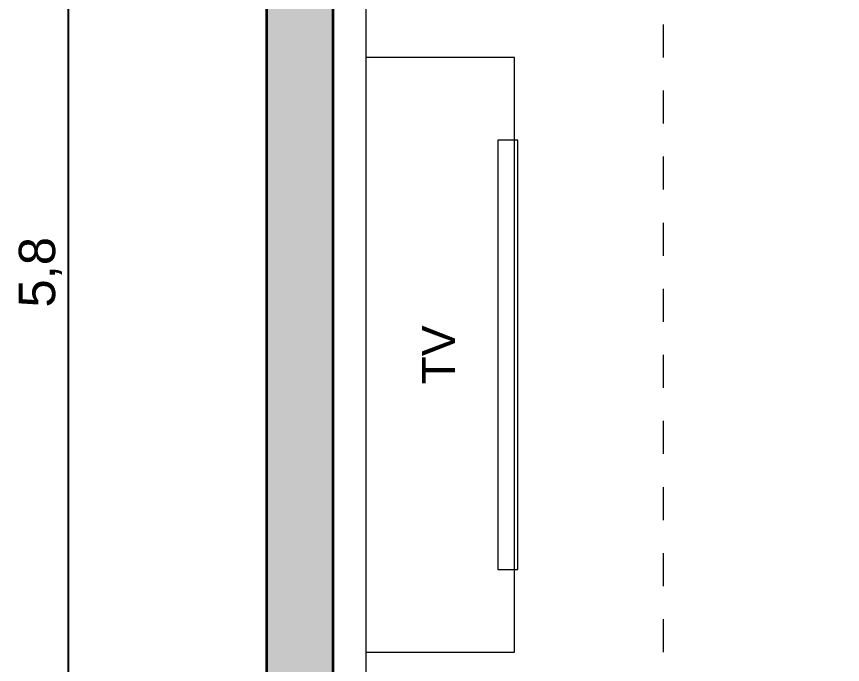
# Model space of a CAD drawing. Header units: metres. Extents: x -0.8 to 18.6, y -6.6 to 6.6.
# Drawn here: x -0.757 to 1.743, y 1.713 to 3.674 of the extents above; entities that cross this region are included whole.
import ezdxf
from ezdxf.enums import TextEntityAlignment as Align

# ---------------------------------------------------------------- set-up
doc = ezdxf.new("R2010")
doc.units = ezdxf.units.M
doc.linetypes.add('OCULTA', pattern=[0.15, 0.1, -0.05])
for name, color, linetype, lineweight in [('A-COTAS', 3, 'Continuous', 13), ('A-MOBILIARIO', 40, 'Continuous', 13), ('A-MURO-BLOQUE', 2, 'Continuous', 35), ('A-MURO-TRASDOSADO', 8, 'Continuous', 18), ('A-TEXTO', 7, 'Continuous', 18)]:
    doc.layers.add(name, color=color, linetype=linetype, lineweight=lineweight)
doc.layers.add('A-POCHE', color=252, linetype='Continuous')
doc.styles.add('A-TEXTO', font='arial.ttf')
doc.dimstyles.new('COTAS', dxfattribs={"dimtxt": 0.11, "dimasz": 0.06, "dimexe": 0.05, "dimexo": 0.04, "dimgap": 0.03, "dimtad": 1, "dimtxsty": 'A-TEXTO', "dimblk": 'ARCHTICK', "dimcen": 2.5, "dimclrd": 3, "dimclre": 3, "dimclrt": 7, "dimazin": 3, "dimtfac": 1, "dimtmove": 0, "dimatfit": 3})

# ---------------------------------------------------------------- blocks, each defined once
blk = doc.blocks.new('_ARCHTICK')
at = {"color": 0, "linetype": 'BYBLOCK', "const_width": 0.15}
blk.add_lwpolyline([(-0.5, -0.5), (0.5, 0.5)], dxfattribs=at)

msp = doc.modelspace()

# ---------------------------------------------------------------- hatches: boundary and pattern name
at = {"layer": 'A-POCHE'}
h = msp.add_hatch(color=256, dxfattribs=at)
h.paths.add_polyline_path([(3, 5.8), (3, 5.6), (0.2, 5.6), (0.2, 0.2), (4.8, 0.2), (4.8, 0), (0, 0), (0, 5.8)])
h.paths.add_polyline_path([(8.6, 5.8), (8.6, 5.6), (4.8, 5.6), (4.8, 5.8)])
h.paths.add_polyline_path([(13.7, 5.8), (17.9, 5.8), (17.9, 0), (17.7, 0), (17.7, 5.6), (13.7, 5.6), (13.7, 1.62), (13.5, 1.62), (13.5, 5.6), (9.4, 5.6), (9.4, 5.8)])
h.paths.add_polyline_path([(13.7, 0), (9.3, 0), (9.3, 0.2), (13.5, 0.2), (13.5, 0.8), (13.7, 0.8)])
h.paths.add_polyline_path([(5.7, 0), (5.7, 0.2), (8.5, 0.2), (8.5, 0)])

# ---------------------------------------------------------------- linework, layer by layer
at = {"layer": 'A-MOBILIARIO', "linetype": 'OCULTA'}
msp.add_lwpolyline([(1.2, 1.1), (4, 1.1), (4, 3.85), (1.2, 3.85)], close=True, dxfattribs=at)
at = {"layer": 'A-MOBILIARIO'}
for points in [[(0.3, 1.75), (0.75, 1.75), (0.75, 3.55), (0.3, 3.55)], [(0.7, 2), (0.76, 2), (0.76, 3.3), (0.7, 3.3)]]:
    msp.add_lwpolyline(points, close=True, dxfattribs=at)
at = {"layer": 'A-MURO-BLOQUE'}
msp.add_lwpolyline([(3, 5.8), (3, 5.6), (0.2, 5.6), (0.2, 0.2), (4.8, 0.2), (4.8, 0), (0, 0), (0, 5.8)], close=True, dxfattribs=at)
at = {"layer": 'A-MURO-TRASDOSADO'}
msp.add_lwpolyline([(0.2, 5.6), (3, 5.6), (3, 5.5), (0.3, 5.5), (0.3, 0.3), (4.8, 0.3), (4.8, 0.2), (0.2, 0.2)], close=True, dxfattribs=at)

# ---------------------------------------------------------------- texts
at = {"layer": 'A-TEXTO', "style": 'A-TEXTO'}
msp.add_text('TV', height=0.1, rotation=90, dxfattribs=at).set_placement((0.52, 2.65), align=Align.MIDDLE_CENTER)

# ---------------------------------------------------------------- dimensions: what is measured, and where the dimension line sits
at = {"layer": 'A-COTAS'}
msp.add_linear_dim(base=(-0.6, 0), p1=(0, 0), p2=(0, 5.8), angle=90, dimstyle='COTAS', dxfattribs=at).render()

doc.saveas('drawing.dxf')
